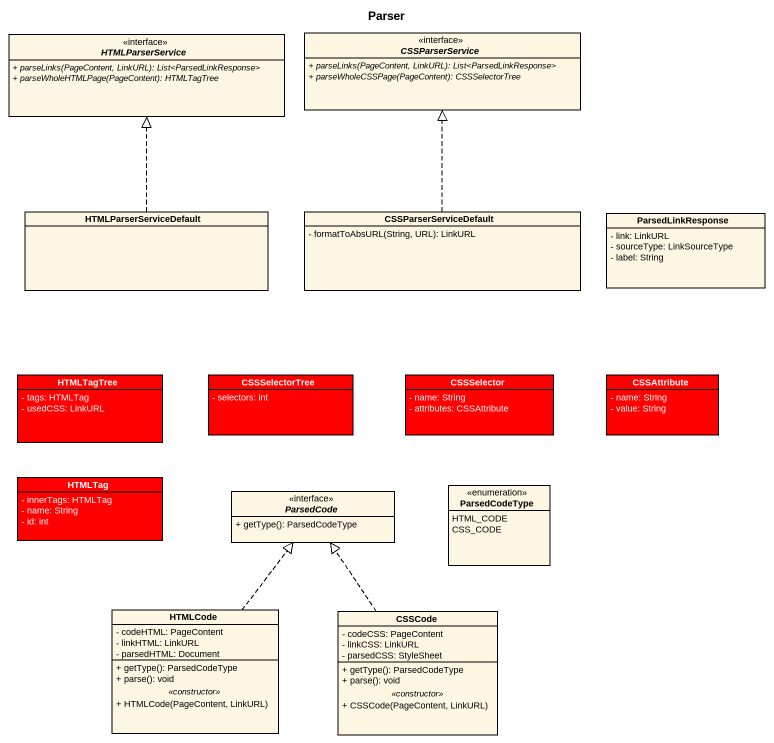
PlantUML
@startuml
title Parser
hide circle
hide empty members
skinparam classAttributeIconSize 0
interface HTMLParserService <<interface>> {
  {abstract} + parseLinks(PageContent, LinkURL): List<ParsedLinkResponse>
  {abstract} + parseWholeHTMLPage(PageContent): HTMLTagTree
}
interface CSSParserService <<interface>> {
  {abstract} + parseLinks(PageContent, LinkURL): List<ParsedLinkResponse>
  {abstract} + parseWholeCSSPage(PageContent): CSSSelectorTree
}
class HTMLParserServiceDefault
class CSSParserServiceDefault {
  - formatToAbsURL(String, URL): LinkURL
}
class ParsedLinkResponse {
  - link: LinkURL
  - sourceType: LinkSourceType
  - label: String
}
class HTMLTagTree #FF0000 {
  - tags: HTMLTag
  - usedCSS: LinkURL
}
class CSSSelectorTree #FF0000 {
  - selectors: int
}
class CSSSelector #FF0000 {
  - name: String
  - attributes: CSSAttribute
}
class CSSAttribute #FF0000 {
  - name: String
  - value: String
}
class HTMLTag #FF0000 {
  - innerTags: HTMLTag
  - name: String
  - id: int
}
interface ParsedCode <<interface>> {
  + getType(): ParsedCodeType
}
enum ParsedCodeType {
  HTML_CODE
  CSS_CODE
}
class HTMLCode {
  - codeHTML: PageContent
  - linkHTML: LinkURL
  - parsedHTML: Document
  --
  + getType(): ParsedCodeType
  + parse(): void
  .. <<constructor>> ..
  + HTMLCode(PageContent, LinkURL)
}
class CSSCode {
  - codeCSS: PageContent
  - linkCSS: LinkURL
  - parsedCSS: StyleSheet
  --
  + getType(): ParsedCodeType
  + parse(): void
  .. <<constructor>> ..
  + CSSCode(PageContent, LinkURL)
}
HTMLParserServiceDefault .up.|> HTMLParserService
CSSParserServiceDefault .up.|> CSSParserService
HTMLCode .up.|> ParsedCode
CSSCode .up.|> ParsedCode
@enduml
